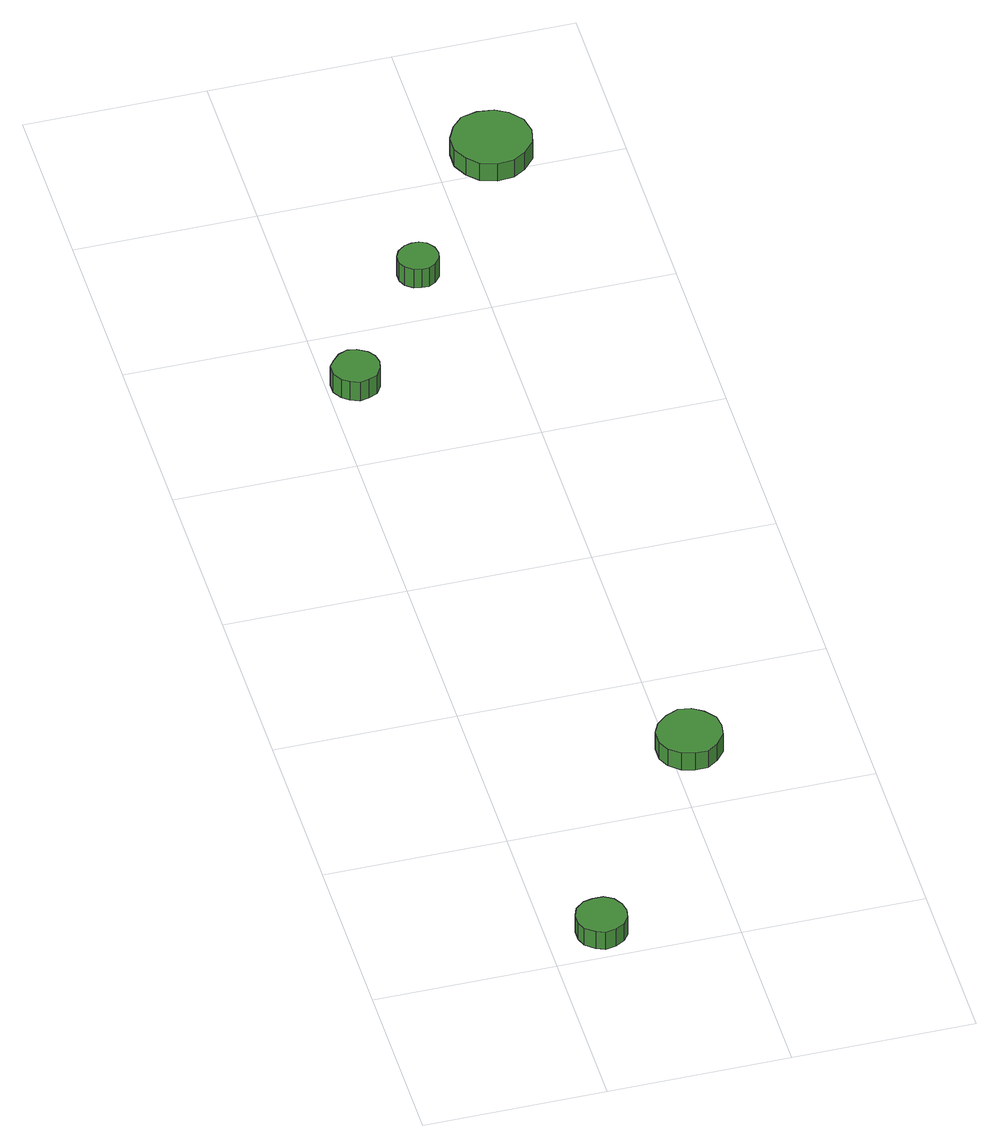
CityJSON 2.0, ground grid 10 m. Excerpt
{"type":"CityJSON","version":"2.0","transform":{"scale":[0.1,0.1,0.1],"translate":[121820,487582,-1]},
"CityObjects":{
"tree1":{"type":"SolitaryVegetationObject","attributes":{"function":"something"},"geometry":[{"type":"MultiSurface","lod":"1","boundaries":[[[0,1,2,3,4,5,6,7,8,9,10,11,12,13,14]],[[15,16,17,18,19,20,21,22,23,24,25,26,27,28,29]],[[0,29,28,1]],[[1,28,27,2]],[[2,27,26,3]],[[3,26,25,4]],[[4,25,24,5]],[[5,24,23,6]],[[6,23,22,7]],[[7,22,21,8]],[[8,21,20,9]],[[9,20,19,10]],[[10,19,18,11]],[[11,18,17,12]],[[12,17,16,13]],[[13,16,15,14]],[[14,15,29,0]]]}]},
"tree2":{"type":"SolitaryVegetationObject","attributes":{"function":"something"},"geometry":[{"type":"MultiSurface","lod":"1","boundaries":[[[30,31,32,33,34,35,36,37,38,39,40,41,42,43,44]],[[45,46,47,48,49,50,51,52,53,54,55,56,57,58,59]],[[30,59,58,31]],[[31,58,57,32]],[[32,57,56,33]],[[33,56,55,34]],[[34,55,54,35]],[[35,54,53,36]],[[36,53,52,37]],[[37,52,51,38]],[[38,51,50,39]],[[39,50,49,40]],[[40,49,48,41]],[[41,48,47,42]],[[42,47,46,43]],[[43,46,45,44]],[[44,45,59,30]]]}]},
"tree3":{"type":"SolitaryVegetationObject","attributes":{"function":"something"},"geometry":[{"type":"MultiSurface","lod":"1","boundaries":[[[60,61,62,63,64,65,66,67,68,69,70,71,72,73,74]],[[75,76,77,78,79,80,81,82,83,84,85,86,87,88,89]],[[60,89,88,61]],[[61,88,87,62]],[[62,87,86,63]],[[63,86,85,64]],[[64,85,84,65]],[[65,84,83,66]],[[66,83,82,67]],[[67,82,81,68]],[[68,81,80,69]],[[69,80,79,70]],[[70,79,78,71]],[[71,78,77,72]],[[72,77,76,73]],[[73,76,75,74]],[[74,75,89,60]]]}]},
"tree4":{"type":"SolitaryVegetationObject","attributes":{"function":"something"},"geometry":[{"type":"MultiSurface","lod":"1","boundaries":[[[90,91,92,93,94,95,96,97,98,99,100,101,102,103,104]],[[105,106,107,108,109,110,111,112,113,114,115,116,117,118,119]],[[90,119,118,91]],[[91,118,117,92]],[[92,117,116,93]],[[93,116,115,94]],[[94,115,114,95]],[[95,114,113,96]],[[96,113,112,97]],[[97,112,111,98]],[[98,111,110,99]],[[99,110,109,100]],[[100,109,108,101]],[[101,108,107,102]],[[102,107,106,103]],[[103,106,105,104]],[[104,105,119,90]]]}]},
"tree5":{"type":"SolitaryVegetationObject","attributes":{"function":"something"},"geometry":[{"type":"MultiSurface","lod":"1","boundaries":[[[120,121,122,123,124,125,126,127,128,129,130,131,132,133,134]],[[135,136,137,138,139,140,141,142,143,144,145,146,147,148,149]],[[120,149,148,121]],[[121,148,147,122]],[[122,147,146,123]],[[123,146,145,124]],[[124,145,144,125]],[[125,144,143,126]],[[126,143,142,127]],[[127,142,141,128]],[[128,141,140,129]],[[129,140,139,130]],[[130,139,138,131]],[[131,138,137,132]],[[132,137,136,133]],[[133,136,135,134]],[[134,135,149,120]]]}]}
},
"vertices":[
[43,20,18],[42,25,18],[39,30,18],[34,33,18],[28,33,18],[23,32,18],[18,28,18],[16,23,18],[16,17,18],[18,12,18],[23,8,18],[28,6,18],[34,7,18],[39,10,18],[42,14,18],[42,14,6],[39,10,6],[34,7,6],[28,6,6],[23,8,6],[18,12,6],[16,17,6],[16,23,6],[18,28,6],[23,32,6],[28,33,6],[34,33,6],[39,30,6],[42,25,6],[43,20,6],
[126,136,26],[125,143,26],[120,149,26],[114,153,26],[107,154,26],[100,151,26],[94,146,26],[91,140,26],[91,132,26],[94,126,26],[100,121,26],[107,119,26],[114,119,26],[120,123,26],[125,129,26],[125,129,14],[120,123,14],[114,119,14],[107,119,14],[100,121,14],[94,126,14],[91,132,14],[91,140,14],[94,146,14],[100,151,14],[107,154,14],[114,153,14],[120,149,14],[125,143,14],[126,136,14],
[27,455,25],[26,460,25],[23,464,25],[18,467,25],[13,468,25],[8,466,25],[4,462,25],[1,458,25],[1,452,25],[4,447,25],[8,444,25],[13,442,25],[18,443,25],[23,445,25],[26,450,25],[26,450,12],[23,445,12],[18,443,12],[13,442,12],[8,444,12],[4,447,12],[1,452,12],[1,458,12],[4,462,12],[8,466,12],[13,468,12],[18,467,12],[23,464,12],[26,460,12],[27,455,12],
[80,532,21],[79,537,21],[76,541,21],[72,543,21],[68,543,21],[64,542,21],[60,539,21],[58,535,21],[58,530,21],[60,526,21],[64,523,21],[68,522,21],[72,522,21],[76,524,21],[79,528,21],[79,528,8],[76,524,8],[72,522,8],[68,522,8],[64,523,8],[60,526,8],[58,530,8],[58,535,8],[60,539,8],[64,542,8],[68,543,8],[72,543,8],[76,541,8],[79,537,8],[80,532,8],
[152,612,20],[150,621,20],[144,628,20],[137,632,20],[128,633,20],[119,631,20],[113,625,20],[109,617,20],[109,608,20],[113,600,20],[119,594,20],[128,591,20],[137,592,20],[144,596,20],[150,603,20],[150,603,8],[144,596,8],[137,592,8],[128,591,8],[119,594,8],[113,600,8],[109,608,8],[109,617,8],[113,625,8],[119,631,8],[128,633,8],[137,632,8],[144,628,8],[150,621,8],[152,612,8]
]}
